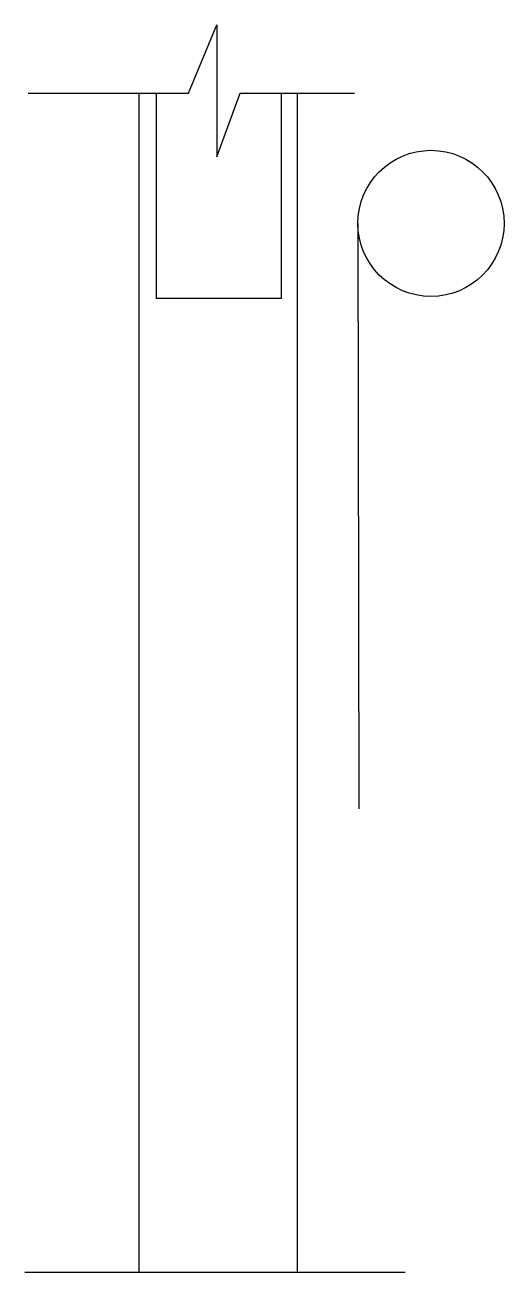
# Model space of a CAD drawing. Header units: metres. Extents: x 13476.5 to 13482.3, y 18517.7 to 18532.7.
import ezdxf

# ---------------------------------------------------------------- set-up
doc = ezdxf.new("R2010")
doc.units = ezdxf.units.M
doc.layers.add('PUB_DIM', color=90, linetype='Continuous')

msp = doc.modelspace()

# ---------------------------------------------------------------- linework, layer by layer
for points in [[(13478.13, 18531.91), (13478.13, 18529.44), (13479.64, 18529.44), (13479.64, 18531.91)], [(13476.55, 18517.71), (13481.13, 18517.71)]]:
    msp.add_lwpolyline(points)
at = {"layer": 'PUB_DIM'}
for p, q in [((13478.52, 18531.91), (13478.86, 18532.73)), ((13478.86, 18532.73), (13478.86, 18531.14)), ((13476.59, 18531.91), (13478.52, 18531.91)), ((13477.92, 18531.91), (13477.92, 18517.71)), ((13478.86, 18531.14), (13479.14, 18531.91)), ((13479.14, 18531.91), (13480.52, 18531.91)), ((13479.83, 18531.91), (13479.83, 18517.71)), ((13480.56, 18530.34), (13480.57, 18523.29))]:
    msp.add_line(p, q, dxfattribs=at)
msp.add_circle((13481.44, 18530.34), 0.88, dxfattribs=at)

doc.saveas('drawing.dxf')
